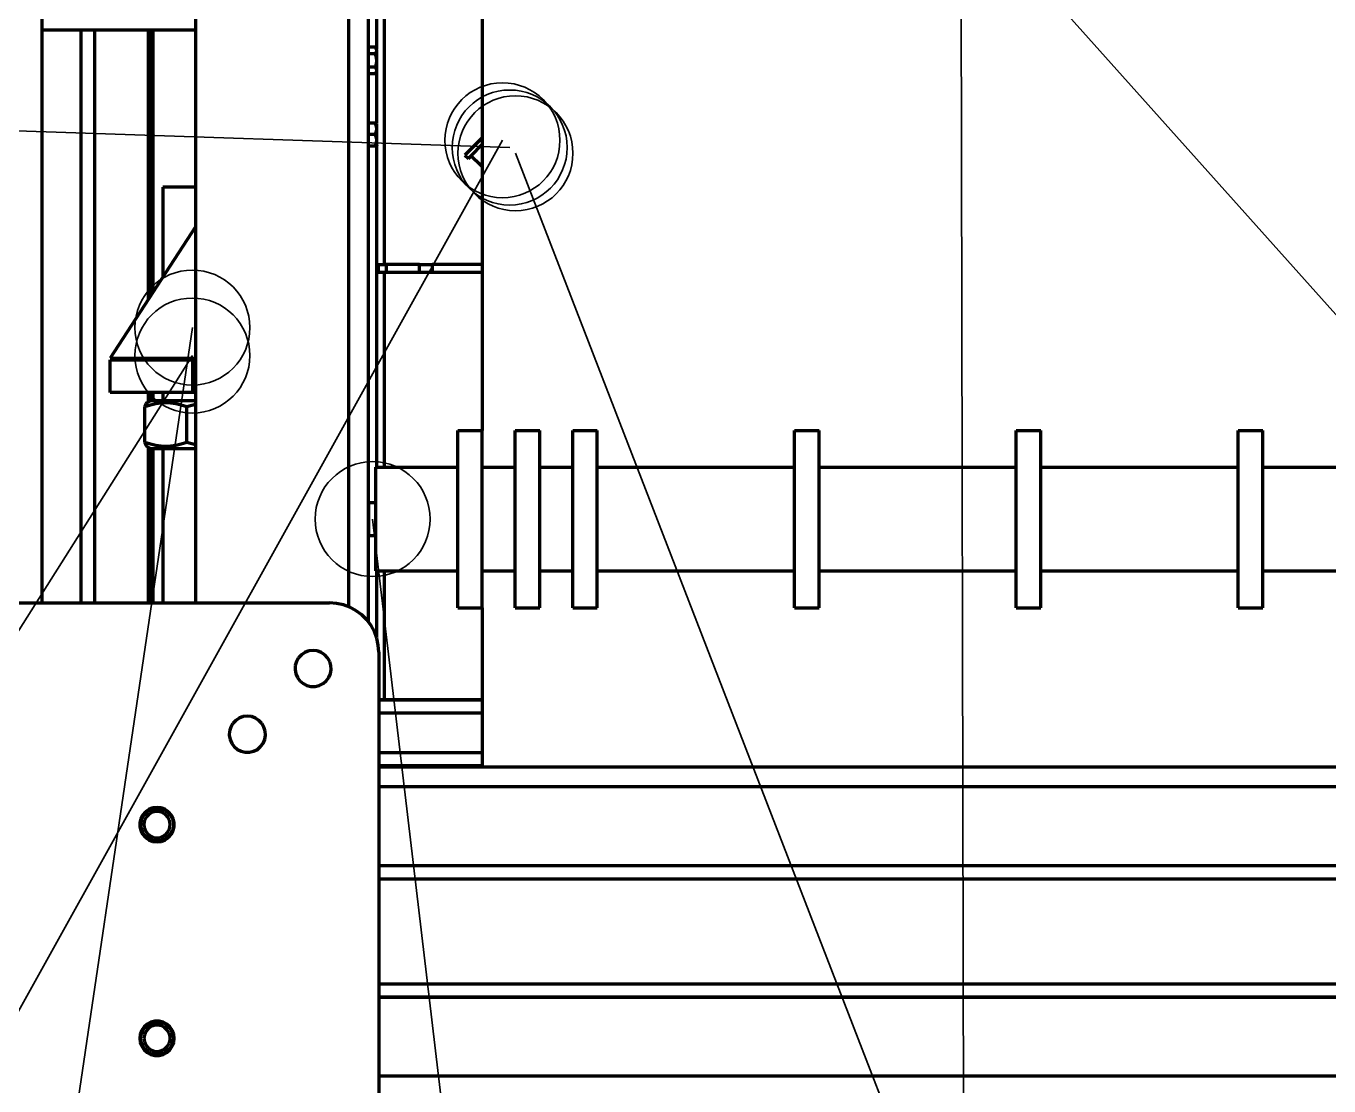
# Model space of a CAD drawing. Header units: millimetres. Extents: x 0 to 594, y 0 to 420.
# Drawn here: x 44.49 to 60.35, y 279.5 to 292.4 of the extents above; entities that cross this region are included whole.
import ezdxf

# ---------------------------------------------------------------- set-up
doc = ezdxf.new("R2010")
doc.units = ezdxf.units.MM

msp = doc.modelspace()

# ---------------------------------------------------------------- linework, layer by layer
at = {"color": 1, "lineweight": 70}
for p, q in [((44.68, 285.38), (44.68, 322.38)), ((46.55, 304.38), (46.55, 285.38)), ((48.41, 304.38), (48.41, 285.335)), ((48.65, 304.38), (48.65, 285.153)), ((50.04, 304.38), (50.04, 287.48)), ((48.85, 289.5), (48.85, 301.4)), ((48.75, 296.141), (48.75, 292.12)), ((46.55, 292.35), (44.68, 292.35)), ((45.158, 285.38), (45.158, 292.35)), ((45.323, 285.38), (45.323, 292.35)), ((45.975, 289.074), (45.975, 292.35)), ((46.016, 289.137), (46.016, 292.35)), ((46.033, 289.163), (46.033, 292.35)), ((48.737, 292.142), (48.65, 292.142)), ((48.737, 292.061), (48.65, 292.061)), ((48.737, 292.142), (48.747, 292.121)), ((48.757, 292.107), (48.737, 292.142)), ((48.747, 292.083), (48.737, 292.061)), ((48.737, 292.061), (48.747, 292.019)), ((48.747, 292.121), (48.75, 292.102)), ((48.75, 292.102), (48.747, 292.083)), ((48.747, 292.019), (48.75, 291.98)), ((48.757, 292.106), (48.757, 292.107)), ((48.757, 292.102), (48.757, 292.106)), ((48.757, 292.095), (48.757, 292.102)), ((48.757, 292.085), (48.757, 292.095)), ((48.757, 292.074), (48.757, 292.085)), ((48.757, 292.06), (48.757, 292.074)), ((48.757, 292.044), (48.757, 292.06)), ((48.757, 292.027), (48.757, 292.044)), ((48.757, 292.009), (48.757, 292.027)), ((48.757, 291.99), (48.757, 292.009)), ((48.737, 291.9), (48.65, 291.9)), ((48.747, 291.942), (48.737, 291.9)), ((48.737, 291.9), (48.747, 291.878)), ((48.757, 291.853), (48.737, 291.819)), ((48.75, 291.98), (48.747, 291.942)), ((48.747, 291.878), (48.75, 291.859)), ((48.75, 291.859), (48.747, 291.84)), ((48.757, 291.971), (48.757, 291.99)), ((48.757, 291.952), (48.757, 291.971)), ((48.757, 291.934), (48.757, 291.952)), ((48.757, 291.917), (48.757, 291.934)), ((48.757, 291.909), (48.757, 291.917)), ((48.757, 291.901), (48.757, 291.909)), ((48.757, 291.894), (48.757, 291.901)), ((48.757, 291.887), (48.757, 291.894)), ((48.757, 291.881), (48.757, 291.887)), ((48.757, 291.876), (48.757, 291.881)), ((48.757, 291.87), (48.757, 291.876)), ((48.757, 291.866), (48.757, 291.87)), ((48.757, 291.862), (48.757, 291.866)), ((48.757, 291.859), (48.757, 291.862)), ((48.757, 291.857), (48.757, 291.859)), ((48.757, 291.855), (48.757, 291.857)), ((48.757, 291.854), (48.757, 291.855)), ((48.757, 291.853), (48.757, 291.854)), ((48.737, 291.819), (48.65, 291.819)), ((48.747, 291.84), (48.737, 291.819)), ((48.75, 291.841), (48.75, 291.22)), ((48.737, 291.22), (48.65, 291.22)), ((48.737, 291.22), (48.747, 291.22)), ((48.747, 291.22), (48.737, 291.22)), ((48.737, 291.22), (48.747, 291.22)), ((48.747, 291.22), (48.737, 291.22)), ((48.737, 291.22), (48.747, 291.184)), ((48.747, 291.22), (48.75, 291.22)), ((48.75, 291.22), (48.747, 291.22)), ((48.747, 291.22), (48.75, 291.22)), ((48.75, 291.22), (48.747, 291.22)), ((48.757, 291.207), (48.75, 291.22)), ((48.737, 291.08), (48.65, 291.08)), ((48.747, 291.117), (48.737, 291.08)), ((48.737, 291.08), (48.747, 291.044)), ((48.747, 291.184), (48.75, 291.15)), ((48.75, 291.15), (48.747, 291.117)), ((48.757, 291.205), (48.757, 291.207)), ((48.757, 291.199), (48.757, 291.205)), ((48.757, 291.188), (48.757, 291.199)), ((48.757, 291.174), (48.757, 291.188)), ((48.757, 291.156), (48.757, 291.174)), ((48.757, 291.136), (48.757, 291.156)), ((48.757, 291.113), (48.757, 291.136)), ((48.757, 291.09), (48.757, 291.113)), ((48.757, 291.066), (48.757, 291.09)), ((48.757, 291.043), (48.757, 291.066)), ((48.737, 290.94), (48.65, 290.94)), ((48.747, 290.977), (48.737, 290.94)), ((48.737, 290.94), (48.747, 290.94)), ((48.747, 290.94), (48.737, 290.94)), ((48.737, 290.94), (48.747, 290.94)), ((48.747, 290.94), (48.737, 290.94)), ((48.747, 291.044), (48.75, 291.01)), ((48.75, 291.01), (48.747, 290.977)), ((48.747, 290.94), (48.75, 290.94)), ((48.75, 290.94), (48.747, 290.94)), ((48.747, 290.94), (48.75, 290.94)), ((48.75, 290.94), (48.747, 290.94)), ((48.757, 290.953), (48.75, 290.94)), ((48.75, 290.941), (48.75, 287.03)), ((48.757, 291.021), (48.757, 291.043)), ((48.757, 291.001), (48.757, 291.021)), ((48.757, 290.984), (48.757, 291.001)), ((48.757, 290.97), (48.757, 290.984)), ((48.757, 290.968), (48.757, 290.97)), ((48.757, 290.966), (48.757, 290.968)), ((48.757, 290.964), (48.757, 290.966)), ((48.757, 290.962), (48.757, 290.964)), ((48.757, 290.961), (48.757, 290.962)), ((48.757, 290.959), (48.757, 290.961)), ((48.757, 290.958), (48.757, 290.959)), ((48.757, 290.957), (48.757, 290.958)), ((48.757, 290.956), (48.757, 290.957)), ((48.757, 290.955), (48.757, 290.956)), ((48.757, 290.954), (48.757, 290.955)), ((48.757, 290.953), (48.757, 290.954)), ((48.757, 290.954), (48.757, 290.954)), ((48.757, 290.954), (48.757, 290.954)), ((50.04, 291.042), (49.828, 290.83)), ((49.906, 290.823), (50.04, 290.957)), ((49.828, 290.83), (49.871, 290.788)), ((49.871, 290.788), (49.906, 290.823)), ((49.906, 290.823), (50.019, 290.71)), ((50.019, 290.71), (50.04, 290.731)), ((50.019, 290.71), (50.04, 290.731)), ((50.019, 290.71), (50.04, 290.689)), ((50.019, 290.71), (50.021, 290.709)), ((50.019, 290.71), (50.04, 290.689)), ((50.021, 290.709), (50.025, 290.705)), ((50.025, 290.705), (50.04, 290.689)), ((46.153, 290.44), (46.15, 290.44)), ((46.15, 290.44), (46.15, 289.343)), ((46.16, 290.44), (46.153, 290.44)), ((46.173, 290.44), (46.16, 290.44)), ((46.191, 290.44), (46.173, 290.44)), ((46.213, 290.44), (46.191, 290.44)), ((46.24, 290.44), (46.213, 290.44)), ((46.27, 290.44), (46.24, 290.44)), ((46.304, 290.44), (46.27, 290.44)), ((46.341, 290.44), (46.304, 290.44)), ((46.38, 290.44), (46.341, 290.44)), ((46.421, 290.44), (46.38, 290.44)), ((46.464, 290.44), (46.421, 290.44)), ((46.507, 290.44), (46.464, 290.44)), ((46.55, 290.44), (46.507, 290.44)), ((46.55, 289.957), (45.51, 288.36)), ((48.77, 289.4), (48.77, 289.5)), ((48.77, 289.5), (48.771, 289.5)), ((48.77, 289.5), (48.77, 289.4)), ((48.771, 289.5), (48.773, 289.5)), ((48.773, 289.5), (48.776, 289.5)), ((48.776, 289.5), (48.78, 289.5)), ((48.78, 289.5), (48.785, 289.5)), ((48.785, 289.5), (48.792, 289.5)), ((48.792, 289.5), (48.799, 289.5)), ((48.799, 289.5), (48.808, 289.5)), ((48.808, 289.5), (48.817, 289.5)), ((48.817, 289.5), (48.827, 289.5)), ((48.827, 289.5), (48.837, 289.5)), ((48.837, 289.5), (48.848, 289.5)), ((48.848, 289.5), (48.859, 289.5)), ((48.859, 289.5), (48.87, 289.5)), ((49.275, 289.5), (48.87, 289.5)), ((48.87, 289.5), (48.87, 289.4)), ((49.275, 289.5), (49.287, 289.5)), ((49.275, 289.4), (49.275, 289.5)), ((49.287, 289.5), (49.3, 289.5)), ((49.3, 289.5), (49.312, 289.5)), ((49.312, 289.5), (49.324, 289.5)), ((49.324, 289.5), (49.336, 289.5)), ((49.336, 289.5), (49.348, 289.5)), ((49.348, 289.5), (49.359, 289.5)), ((49.359, 289.5), (49.37, 289.5)), ((49.37, 289.5), (49.381, 289.5)), ((49.381, 289.5), (49.391, 289.5)), ((49.391, 289.5), (49.401, 289.5)), ((49.401, 289.5), (49.411, 289.5)), ((49.411, 289.5), (49.42, 289.5)), ((49.42, 289.5), (49.428, 289.5)), ((49.466, 289.5), (49.428, 289.5)), ((49.428, 289.5), (49.428, 289.4)), ((49.505, 289.5), (49.466, 289.5)), ((49.545, 289.5), (49.505, 289.5)), ((49.585, 289.5), (49.545, 289.5)), ((49.627, 289.5), (49.585, 289.5)), ((49.67, 289.5), (49.627, 289.5)), ((49.713, 289.5), (49.67, 289.5)), ((49.757, 289.5), (49.713, 289.5)), ((49.803, 289.5), (49.757, 289.5)), ((49.849, 289.5), (49.803, 289.5)), ((49.895, 289.5), (49.849, 289.5)), ((49.943, 289.5), (49.895, 289.5)), ((49.991, 289.5), (49.943, 289.5)), ((50.04, 289.5), (49.991, 289.5)), ((48.771, 289.4), (48.77, 289.4)), ((48.773, 289.4), (48.771, 289.4)), ((48.776, 289.4), (48.773, 289.4)), ((48.78, 289.4), (48.776, 289.4)), ((48.785, 289.4), (48.78, 289.4)), ((48.792, 289.4), (48.785, 289.4)), ((48.799, 289.4), (48.792, 289.4)), ((48.808, 289.4), (48.799, 289.4)), ((48.817, 289.4), (48.808, 289.4)), ((48.827, 289.4), (48.817, 289.4)), ((48.837, 289.4), (48.827, 289.4)), ((48.848, 289.4), (48.837, 289.4)), ((48.859, 289.4), (48.848, 289.4)), ((48.85, 287.03), (48.85, 289.4)), ((48.87, 289.4), (48.859, 289.4)), ((49.275, 289.4), (48.87, 289.4)), ((49.287, 289.4), (49.275, 289.4)), ((49.3, 289.4), (49.287, 289.4)), ((49.312, 289.4), (49.3, 289.4)), ((49.324, 289.4), (49.312, 289.4)), ((49.336, 289.4), (49.324, 289.4)), ((49.348, 289.4), (49.336, 289.4)), ((49.359, 289.4), (49.348, 289.4)), ((49.37, 289.4), (49.359, 289.4)), ((49.381, 289.4), (49.37, 289.4)), ((49.391, 289.4), (49.381, 289.4)), ((49.401, 289.4), (49.391, 289.4)), ((49.411, 289.4), (49.401, 289.4)), ((49.42, 289.4), (49.411, 289.4)), ((49.428, 289.4), (49.42, 289.4)), ((49.466, 289.4), (49.428, 289.4)), ((49.505, 289.4), (49.466, 289.4)), ((49.545, 289.4), (49.505, 289.4)), ((49.585, 289.4), (49.545, 289.4)), ((49.627, 289.4), (49.585, 289.4)), ((49.67, 289.4), (49.627, 289.4)), ((49.713, 289.4), (49.67, 289.4)), ((49.757, 289.4), (49.713, 289.4)), ((49.803, 289.4), (49.757, 289.4)), ((49.849, 289.4), (49.803, 289.4)), ((49.895, 289.4), (49.849, 289.4)), ((49.943, 289.4), (49.895, 289.4)), ((49.991, 289.4), (49.943, 289.4)), ((50.04, 289.4), (49.991, 289.4)), ((45.51, 288.36), (46.55, 288.36)), ((45.975, 288.34), (45.975, 288.36)), ((46.016, 288.34), (46.016, 288.36)), ((46.033, 288.34), (46.033, 288.36)), ((46.15, 288.36), (46.15, 288.34)), ((45.51, 288.34), (45.516, 288.34)), ((45.51, 287.94), (45.51, 288.34)), ((45.516, 288.34), (45.535, 288.34)), ((45.535, 288.34), (45.566, 288.34)), ((45.566, 288.34), (45.609, 288.34)), ((45.609, 288.34), (45.663, 288.34)), ((45.663, 288.34), (45.728, 288.34)), ((45.728, 288.34), (45.803, 288.34)), ((45.803, 288.34), (45.887, 288.34)), ((45.887, 288.34), (45.978, 288.34)), ((45.978, 288.34), (46.076, 288.34)), ((46.076, 288.34), (46.18, 288.34)), ((46.18, 288.34), (46.287, 288.34)), ((46.287, 288.34), (46.398, 288.34)), ((46.398, 288.34), (46.51, 288.34)), ((46.51, 288.34), (46.55, 288.34)), ((46.51, 288.34), (46.51, 287.94)), ((45.516, 287.94), (45.51, 287.94)), ((45.535, 287.94), (45.516, 287.94)), ((45.566, 287.94), (45.535, 287.94)), ((45.609, 287.94), (45.566, 287.94)), ((45.663, 287.94), (45.609, 287.94)), ((45.728, 287.94), (45.663, 287.94)), ((45.803, 287.94), (45.728, 287.94)), ((45.887, 287.94), (45.803, 287.94)), ((45.978, 287.94), (45.887, 287.94)), ((45.975, 287.826), (45.975, 287.94)), ((46.076, 287.94), (45.978, 287.94)), ((46.016, 287.84), (46.016, 287.94)), ((46.033, 287.84), (46.033, 287.94)), ((46.18, 287.94), (46.076, 287.94)), ((46.15, 287.94), (46.15, 287.84)), ((46.287, 287.94), (46.18, 287.94)), ((46.398, 287.94), (46.287, 287.94)), ((46.51, 287.94), (46.398, 287.94)), ((46.55, 287.94), (46.51, 287.94)), ((45.944, 287.801), (45.93, 287.769)), ((45.93, 287.769), (46, 287.791)), ((45.93, 287.332), (45.93, 287.769)), ((45.957, 287.816), (45.944, 287.801)), ((45.999, 287.84), (45.957, 287.816)), ((46.002, 287.84), (45.999, 287.84)), ((46, 287.791), (46.065, 287.806)), ((46.01, 287.84), (46.002, 287.84)), ((46.024, 287.84), (46.01, 287.84)), ((46.043, 287.84), (46.024, 287.84)), ((46.067, 287.84), (46.043, 287.84)), ((46.065, 287.806), (46.126, 287.815)), ((46.096, 287.84), (46.067, 287.84)), ((46.13, 287.84), (46.096, 287.84)), ((46.126, 287.815), (46.186, 287.818)), ((46.168, 287.84), (46.13, 287.84)), ((46.209, 287.84), (46.168, 287.84)), ((46.186, 287.818), (46.246, 287.815)), ((46.254, 287.84), (46.209, 287.84)), ((46.246, 287.815), (46.307, 287.806)), ((46.302, 287.84), (46.254, 287.84)), ((46.352, 287.84), (46.302, 287.84)), ((46.307, 287.806), (46.372, 287.791)), ((46.403, 287.84), (46.352, 287.84)), ((46.372, 287.791), (46.443, 287.769)), ((46.456, 287.84), (46.403, 287.84)), ((46.443, 287.769), (46.55, 287.798)), ((46.443, 287.332), (46.443, 287.769)), ((46.463, 287.84), (46.456, 287.84)), ((46.469, 287.84), (46.463, 287.84)), ((46.476, 287.84), (46.469, 287.84)), ((46.483, 287.84), (46.476, 287.84)), ((46.49, 287.84), (46.483, 287.84)), ((46.496, 287.84), (46.49, 287.84)), ((46.503, 287.84), (46.496, 287.84)), ((46.51, 287.84), (46.503, 287.84)), ((46.516, 287.84), (46.51, 287.84)), ((46.523, 287.84), (46.516, 287.84)), ((46.53, 287.84), (46.523, 287.84)), ((46.537, 287.84), (46.53, 287.84)), ((46.543, 287.84), (46.537, 287.84)), ((46.55, 287.84), (46.543, 287.84)), ((49.74, 287.453), (49.74, 287.48)), ((49.74, 287.48), (50.04, 287.48)), ((49.74, 287.374), (49.74, 287.453)), ((50.04, 287.453), (50.04, 287.48)), ((50.04, 287.374), (50.04, 287.453)), ((50.44, 287.453), (50.44, 287.48)), ((50.44, 287.48), (50.74, 287.48)), ((50.44, 287.374), (50.44, 287.453)), ((50.74, 287.453), (50.74, 287.48)), ((50.74, 287.374), (50.74, 287.453)), ((51.14, 287.453), (51.14, 287.48)), ((51.14, 287.48), (51.44, 287.48)), ((51.14, 287.374), (51.14, 287.453)), ((51.44, 287.453), (51.44, 287.48)), ((51.44, 287.374), (51.44, 287.453)), ((53.84, 287.453), (53.84, 287.48)), ((53.84, 287.48), (54.14, 287.48)), ((53.84, 287.374), (53.84, 287.453)), ((54.14, 287.453), (54.14, 287.48)), ((54.14, 287.374), (54.14, 287.453)), ((56.54, 287.453), (56.54, 287.48)), ((56.54, 287.48), (56.84, 287.48)), ((56.54, 287.374), (56.54, 287.453)), ((56.84, 287.453), (56.84, 287.48)), ((56.84, 287.374), (56.84, 287.453)), ((59.24, 287.453), (59.24, 287.48)), ((59.24, 287.48), (59.54, 287.48)), ((59.24, 287.374), (59.24, 287.453)), ((59.54, 287.453), (59.54, 287.48)), ((59.54, 287.374), (59.54, 287.453)), ((45.93, 287.332), (45.944, 287.3)), ((46, 287.31), (45.93, 287.332)), ((45.944, 287.3), (45.957, 287.285)), ((45.999, 287.26), (45.957, 287.285)), ((45.975, 285.38), (45.975, 287.275)), ((45.999, 287.26), (46.002, 287.26)), ((46.065, 287.295), (46, 287.31)), ((46.002, 287.26), (46.01, 287.26)), ((46.01, 287.26), (46.024, 287.26)), ((46.016, 285.38), (46.016, 287.26)), ((46.024, 287.26), (46.043, 287.26)), ((46.033, 285.38), (46.033, 287.26)), ((46.043, 287.26), (46.067, 287.26)), ((46.126, 287.286), (46.065, 287.295)), ((46.067, 287.26), (46.096, 287.26)), ((46.096, 287.26), (46.13, 287.26)), ((46.186, 287.283), (46.126, 287.286)), ((46.13, 287.26), (46.168, 287.26)), ((46.15, 287.26), (46.15, 285.38)), ((46.168, 287.26), (46.209, 287.26)), ((46.246, 287.286), (46.186, 287.283)), ((46.209, 287.26), (46.254, 287.26)), ((46.307, 287.295), (46.246, 287.286)), ((46.254, 287.26), (46.302, 287.26)), ((46.302, 287.26), (46.352, 287.26)), ((46.372, 287.31), (46.307, 287.295)), ((46.352, 287.26), (46.403, 287.26)), ((46.443, 287.332), (46.372, 287.31)), ((46.403, 287.26), (46.456, 287.26)), ((46.55, 287.303), (46.443, 287.332)), ((46.456, 287.26), (46.463, 287.26)), ((46.463, 287.26), (46.469, 287.26)), ((46.469, 287.26), (46.476, 287.26)), ((46.476, 287.26), (46.483, 287.26)), ((46.483, 287.26), (46.49, 287.26)), ((46.49, 287.26), (46.496, 287.26)), ((46.496, 287.26), (46.503, 287.26)), ((46.503, 287.26), (46.51, 287.26)), ((46.51, 287.26), (46.516, 287.26)), ((46.516, 287.26), (46.523, 287.26)), ((46.523, 287.26), (46.53, 287.26)), ((46.53, 287.26), (46.537, 287.26)), ((46.537, 287.26), (46.543, 287.26)), ((46.543, 287.26), (46.55, 287.26)), ((49.74, 287.245), (49.74, 287.374)), ((50.04, 287.245), (50.04, 287.374)), ((50.44, 287.245), (50.44, 287.374)), ((50.74, 287.245), (50.74, 287.374)), ((51.14, 287.245), (51.14, 287.374)), ((51.44, 287.245), (51.44, 287.374)), ((53.84, 287.245), (53.84, 287.374)), ((54.14, 287.245), (54.14, 287.374)), ((56.54, 287.245), (56.54, 287.374)), ((56.84, 287.245), (56.84, 287.374)), ((59.24, 287.245), (59.24, 287.374)), ((59.54, 287.245), (59.54, 287.374)), ((49.74, 287.074), (49.74, 287.245)), ((50.04, 287.074), (50.04, 287.245)), ((50.44, 287.074), (50.44, 287.245)), ((50.74, 287.074), (50.74, 287.245)), ((51.14, 287.074), (51.14, 287.245)), ((51.44, 287.074), (51.44, 287.245)), ((53.84, 287.074), (53.84, 287.245)), ((54.14, 287.074), (54.14, 287.245)), ((56.54, 287.074), (56.54, 287.245)), ((56.84, 287.074), (56.84, 287.245)), ((59.24, 287.074), (59.24, 287.245)), ((59.54, 287.074), (59.54, 287.245)), ((48.74, 287.03), (48.74, 287.027)), ((48.74, 287.03), (49.74, 287.03)), ((48.74, 287.027), (48.74, 287.015)), ((48.74, 287.015), (48.74, 286.995)), ((48.74, 286.995), (48.74, 286.968)), ((48.74, 286.968), (48.74, 286.934)), ((48.74, 286.934), (48.74, 286.893)), ((49.74, 286.869), (49.74, 287.074)), ((50.04, 286.869), (50.04, 287.074)), ((50.04, 287.03), (50.44, 287.03)), ((50.44, 286.869), (50.44, 287.074)), ((50.74, 286.869), (50.74, 287.074)), ((50.74, 287.03), (51.14, 287.03)), ((51.14, 286.869), (51.14, 287.074)), ((51.44, 286.869), (51.44, 287.074)), ((51.44, 287.03), (53.84, 287.03)), ((53.84, 286.869), (53.84, 287.074)), ((54.14, 286.869), (54.14, 287.074)), ((54.14, 287.03), (56.54, 287.03)), ((56.54, 286.869), (56.54, 287.074)), ((56.84, 286.869), (56.84, 287.074)), ((56.84, 287.03), (59.24, 287.03)), ((59.24, 286.869), (59.24, 287.074)), ((59.54, 286.869), (59.54, 287.074)), ((59.54, 287.03), (64.54, 287.03)), ((48.74, 286.893), (48.74, 286.846)), ((48.74, 286.846), (48.74, 286.793)), ((48.74, 286.793), (48.74, 286.736)), ((49.74, 286.641), (49.74, 286.869)), ((50.04, 286.641), (50.04, 286.869)), ((50.44, 286.641), (50.44, 286.869)), ((50.74, 286.641), (50.74, 286.869)), ((51.14, 286.641), (51.14, 286.869)), ((51.44, 286.641), (51.44, 286.869)), ((53.84, 286.641), (53.84, 286.869)), ((54.14, 286.641), (54.14, 286.869)), ((56.54, 286.641), (56.54, 286.869)), ((56.84, 286.641), (56.84, 286.869)), ((59.24, 286.641), (59.24, 286.869)), ((59.54, 286.641), (59.54, 286.869)), ((48.74, 286.736), (48.74, 286.674)), ((48.74, 286.674), (48.74, 286.609)), ((49.74, 286.4), (49.74, 286.641)), ((50.04, 286.4), (50.04, 286.641)), ((50.44, 286.4), (50.44, 286.641)), ((50.74, 286.4), (50.74, 286.641)), ((51.14, 286.4), (51.14, 286.641)), ((51.44, 286.4), (51.44, 286.641)), ((53.84, 286.4), (53.84, 286.641)), ((54.14, 286.4), (54.14, 286.641)), ((56.54, 286.4), (56.54, 286.641)), ((56.84, 286.4), (56.84, 286.641)), ((59.24, 286.4), (59.24, 286.641)), ((59.54, 286.4), (59.54, 286.641)), ((48.66, 286.595), (48.66, 286.6)), ((48.66, 286.6), (48.74, 286.6)), ((48.66, 286.581), (48.66, 286.595)), ((48.66, 286.557), (48.66, 286.581)), ((48.66, 286.525), (48.66, 286.557)), ((48.66, 286.487), (48.66, 286.525)), ((48.66, 286.445), (48.66, 286.487)), ((48.74, 286.609), (48.74, 286.541)), ((48.74, 286.541), (48.74, 286.471)), ((48.74, 286.471), (48.74, 286.4)), ((48.66, 286.4), (48.66, 286.445)), ((48.66, 286.356), (48.66, 286.4)), ((48.66, 286.314), (48.66, 286.356)), ((48.66, 286.276), (48.66, 286.314)), ((48.74, 286.4), (48.74, 286.33)), ((48.74, 286.33), (48.74, 286.26)), ((49.74, 286.16), (49.74, 286.4)), ((50.04, 286.16), (50.04, 286.4)), ((50.44, 286.16), (50.44, 286.4)), ((50.74, 286.16), (50.74, 286.4)), ((51.14, 286.16), (51.14, 286.4)), ((51.44, 286.16), (51.44, 286.4)), ((53.84, 286.16), (53.84, 286.4)), ((54.14, 286.16), (54.14, 286.4)), ((56.54, 286.16), (56.54, 286.4)), ((56.84, 286.16), (56.84, 286.4)), ((59.24, 286.16), (59.24, 286.4)), ((59.54, 286.16), (59.54, 286.4)), ((48.66, 286.244), (48.66, 286.276)), ((48.66, 286.22), (48.66, 286.244)), ((48.66, 286.205), (48.66, 286.22)), ((48.66, 286.2), (48.66, 286.205)), ((48.66, 286.2), (48.74, 286.2)), ((48.74, 286.26), (48.74, 286.192)), ((48.74, 286.192), (48.74, 286.127)), ((49.74, 285.932), (49.74, 286.16)), ((50.04, 285.932), (50.04, 286.16)), ((50.44, 285.932), (50.44, 286.16)), ((50.74, 285.932), (50.74, 286.16)), ((51.14, 285.932), (51.14, 286.16)), ((51.44, 285.932), (51.44, 286.16)), ((53.84, 285.932), (53.84, 286.16)), ((54.14, 285.932), (54.14, 286.16)), ((56.54, 285.932), (56.54, 286.16)), ((56.84, 285.932), (56.84, 286.16)), ((59.24, 285.932), (59.24, 286.16)), ((59.54, 285.932), (59.54, 286.16)), ((48.74, 286.127), (48.74, 286.065)), ((48.74, 286.065), (48.74, 286.008)), ((48.74, 286.008), (48.74, 285.955)), ((48.74, 285.955), (48.74, 285.908)), ((48.74, 285.908), (48.74, 285.867)), ((48.74, 285.867), (48.74, 285.833)), ((48.74, 285.833), (48.74, 285.806)), ((49.74, 285.727), (49.74, 285.932)), ((50.04, 285.727), (50.04, 285.932)), ((50.44, 285.727), (50.44, 285.932)), ((50.74, 285.727), (50.74, 285.932)), ((51.14, 285.727), (51.14, 285.932)), ((51.44, 285.727), (51.44, 285.932)), ((53.84, 285.727), (53.84, 285.932)), ((54.14, 285.727), (54.14, 285.932)), ((56.54, 285.727), (56.54, 285.932)), ((56.84, 285.727), (56.84, 285.932)), ((59.24, 285.727), (59.24, 285.932)), ((59.54, 285.727), (59.54, 285.932)), ((48.74, 285.806), (48.74, 285.786)), ((48.74, 285.786), (48.74, 285.774)), ((48.74, 285.774), (48.74, 285.77)), ((48.74, 285.77), (49.74, 285.77)), ((48.75, 285.77), (48.75, 284.968)), ((48.85, 284.2), (48.85, 285.77)), ((49.74, 285.556), (49.74, 285.727)), ((50.04, 285.77), (50.44, 285.77)), ((50.04, 285.556), (50.04, 285.727)), ((50.44, 285.556), (50.44, 285.727)), ((50.74, 285.77), (51.14, 285.77)), ((50.74, 285.556), (50.74, 285.727)), ((51.14, 285.556), (51.14, 285.727)), ((51.44, 285.77), (53.84, 285.77)), ((51.44, 285.556), (51.44, 285.727)), ((53.84, 285.556), (53.84, 285.727)), ((54.14, 285.77), (56.54, 285.77)), ((54.14, 285.556), (54.14, 285.727)), ((56.54, 285.556), (56.54, 285.727)), ((56.84, 285.77), (59.24, 285.77)), ((56.84, 285.556), (56.84, 285.727)), ((59.24, 285.556), (59.24, 285.727)), ((59.54, 285.77), (64.54, 285.77)), ((59.54, 285.556), (59.54, 285.727)), ((49.74, 285.427), (49.74, 285.556)), ((50.04, 285.427), (50.04, 285.556)), ((50.44, 285.427), (50.44, 285.556)), ((50.74, 285.427), (50.74, 285.556)), ((51.14, 285.427), (51.14, 285.556)), ((51.44, 285.427), (51.44, 285.556)), ((53.84, 285.427), (53.84, 285.556)), ((54.14, 285.427), (54.14, 285.556)), ((56.54, 285.427), (56.54, 285.556)), ((56.84, 285.427), (56.84, 285.556)), ((59.24, 285.427), (59.24, 285.556)), ((59.54, 285.427), (59.54, 285.556)), ((41.38, 285.38), (48.18, 285.38)), ((48.265, 285.374), (48.18, 285.38)), ((48.349, 285.356), (48.265, 285.374)), ((48.429, 285.326), (48.349, 285.356)), ((49.74, 285.348), (49.74, 285.427)), ((49.74, 285.32), (49.74, 285.348)), ((50.04, 285.348), (50.04, 285.427)), ((50.04, 285.32), (50.04, 285.348)), ((50.44, 285.348), (50.44, 285.427)), ((50.44, 285.32), (50.44, 285.348)), ((50.74, 285.348), (50.74, 285.427)), ((50.74, 285.32), (50.74, 285.348)), ((51.14, 285.348), (51.14, 285.427)), ((51.14, 285.32), (51.14, 285.348)), ((51.44, 285.348), (51.44, 285.427)), ((51.44, 285.32), (51.44, 285.348)), ((53.84, 285.348), (53.84, 285.427)), ((53.84, 285.32), (53.84, 285.348)), ((54.14, 285.348), (54.14, 285.427)), ((54.14, 285.32), (54.14, 285.348)), ((56.54, 285.348), (56.54, 285.427)), ((56.54, 285.32), (56.54, 285.348)), ((56.84, 285.348), (56.84, 285.427)), ((56.84, 285.32), (56.84, 285.348)), ((59.24, 285.348), (59.24, 285.427)), ((59.24, 285.32), (59.24, 285.348)), ((59.54, 285.348), (59.54, 285.427)), ((59.54, 285.32), (59.54, 285.348)), ((48.504, 285.285), (48.429, 285.326)), ((48.573, 285.234), (48.504, 285.285)), ((48.633, 285.173), (48.573, 285.234)), ((49.74, 285.32), (50.04, 285.32)), ((50.04, 285.32), (50.04, 283.38)), ((50.44, 285.32), (50.74, 285.32)), ((51.14, 285.32), (51.44, 285.32)), ((53.84, 285.32), (54.14, 285.32)), ((56.54, 285.32), (56.84, 285.32)), ((59.24, 285.32), (59.54, 285.32)), ((48.685, 285.105), (48.633, 285.173)), ((48.726, 285.03), (48.685, 285.105)), ((48.756, 284.95), (48.726, 285.03)), ((48.774, 284.866), (48.756, 284.95)), ((47.804, 284.712), (47.778, 284.668)), ((47.839, 284.749), (47.804, 284.712)), ((47.881, 284.777), (47.839, 284.749)), ((47.929, 284.795), (47.881, 284.777)), ((47.98, 284.8), (47.929, 284.795)), ((48.031, 284.795), (47.98, 284.8)), ((48.079, 284.777), (48.031, 284.795)), ((48.121, 284.749), (48.079, 284.777)), ((48.156, 284.712), (48.121, 284.749)), ((48.182, 284.668), (48.156, 284.712)), ((48.78, 284.78), (48.774, 284.866)), ((48.78, 284.78), (48.78, 277.98)), ((47.763, 284.619), (47.76, 284.568)), ((47.76, 284.568), (47.769, 284.517)), ((47.778, 284.668), (47.763, 284.619)), ((48.197, 284.619), (48.182, 284.668)), ((48.191, 284.517), (48.2, 284.568)), ((48.2, 284.568), (48.197, 284.619)), ((47.769, 284.517), (47.789, 284.47)), ((47.789, 284.47), (47.82, 284.43)), ((47.82, 284.43), (47.859, 284.397)), ((47.859, 284.397), (47.905, 284.374)), ((48.055, 284.374), (48.101, 284.397)), ((48.101, 284.397), (48.14, 284.43)), ((48.14, 284.43), (48.171, 284.47)), ((48.171, 284.47), (48.191, 284.517)), ((47.905, 284.374), (47.954, 284.362)), ((47.954, 284.362), (48.006, 284.362)), ((48.006, 284.362), (48.055, 284.374)), ((50.04, 284.2), (48.78, 284.2)), ((48.78, 284.2), (50.04, 284.2)), ((47.039, 283.949), (47.004, 283.912)), ((47.081, 283.977), (47.039, 283.949)), ((47.129, 283.995), (47.081, 283.977)), ((47.18, 284), (47.129, 283.995)), ((47.231, 283.995), (47.18, 284)), ((47.279, 283.977), (47.231, 283.995)), ((47.321, 283.949), (47.279, 283.977)), ((47.356, 283.912), (47.321, 283.949)), ((48.78, 284.04), (50.04, 284.04)), ((46.963, 283.819), (46.96, 283.768)), ((46.96, 283.768), (46.969, 283.717)), ((46.978, 283.868), (46.963, 283.819)), ((47.004, 283.912), (46.978, 283.868)), ((47.382, 283.868), (47.356, 283.912)), ((47.397, 283.819), (47.382, 283.868)), ((47.391, 283.717), (47.4, 283.768)), ((47.4, 283.768), (47.397, 283.819)), ((46.969, 283.717), (46.989, 283.67)), ((46.989, 283.67), (47.02, 283.63)), ((47.02, 283.63), (47.059, 283.597)), ((47.301, 283.597), (47.34, 283.63)), ((47.34, 283.63), (47.371, 283.67)), ((47.371, 283.67), (47.391, 283.717)), ((47.059, 283.597), (47.105, 283.574)), ((47.105, 283.574), (47.154, 283.562)), ((47.154, 283.562), (47.206, 283.562)), ((47.206, 283.562), (47.255, 283.574)), ((47.255, 283.574), (47.301, 283.597)), ((48.78, 283.56), (50.04, 283.56)), ((48.78, 283.4), (50.04, 283.4)), ((75.3, 283.38), (48.78, 283.38)), ((75.3, 283.38), (48.78, 283.38)), ((48.85, 283.38), (48.85, 283.4)), ((75.3, 283.14), (48.78, 283.14)), ((45.941, 282.838), (45.907, 282.8)), ((45.915, 282.794), (45.947, 282.83)), ((45.982, 282.866), (45.941, 282.838)), ((45.947, 282.83), (45.987, 282.858)), ((46.016, 282.827), (45.979, 282.805)), ((46.03, 282.884), (45.982, 282.866)), ((45.987, 282.858), (46.032, 282.875)), ((46.058, 282.839), (46.016, 282.827)), ((46.08, 282.89), (46.03, 282.884)), ((46.032, 282.875), (46.08, 282.88)), ((46.102, 282.839), (46.058, 282.839)), ((46.13, 282.884), (46.08, 282.89)), ((46.08, 282.88), (46.128, 282.875)), ((46.144, 282.827), (46.102, 282.839)), ((46.128, 282.875), (46.173, 282.858)), ((46.178, 282.866), (46.13, 282.884)), ((46.181, 282.805), (46.144, 282.827)), ((46.173, 282.858), (46.213, 282.83)), ((46.219, 282.838), (46.178, 282.866)), ((46.213, 282.83), (46.245, 282.794)), ((46.253, 282.8), (46.219, 282.838)), ((45.884, 282.755), (45.872, 282.706)), ((45.872, 282.706), (45.872, 282.655)), ((45.872, 282.655), (45.884, 282.606)), ((45.881, 282.705), (45.893, 282.751)), ((45.881, 282.656), (45.881, 282.705)), ((45.893, 282.61), (45.881, 282.656)), ((45.907, 282.8), (45.884, 282.755)), ((45.893, 282.751), (45.915, 282.794)), ((45.929, 282.734), (45.92, 282.691)), ((45.92, 282.691), (45.923, 282.648)), ((45.923, 282.648), (45.938, 282.607)), ((45.949, 282.773), (45.929, 282.734)), ((45.979, 282.805), (45.949, 282.773)), ((46.211, 282.773), (46.181, 282.805)), ((46.231, 282.734), (46.211, 282.773)), ((46.222, 282.607), (46.237, 282.648)), ((46.24, 282.691), (46.231, 282.734)), ((46.237, 282.648), (46.24, 282.691)), ((46.245, 282.794), (46.267, 282.751)), ((46.276, 282.755), (46.253, 282.8)), ((46.267, 282.751), (46.279, 282.705)), ((46.279, 282.656), (46.267, 282.61)), ((46.288, 282.706), (46.276, 282.755)), ((46.276, 282.606), (46.288, 282.655)), ((46.279, 282.705), (46.279, 282.656)), ((46.288, 282.655), (46.288, 282.706)), ((45.884, 282.606), (45.907, 282.561)), ((45.915, 282.567), (45.893, 282.61)), ((45.907, 282.561), (45.941, 282.523)), ((45.947, 282.531), (45.915, 282.567)), ((45.938, 282.607), (45.963, 282.571)), ((45.941, 282.523), (45.982, 282.495)), ((45.987, 282.503), (45.947, 282.531)), ((45.963, 282.571), (45.997, 282.544)), ((45.982, 282.495), (46.03, 282.477)), ((46.032, 282.486), (45.987, 282.503)), ((45.997, 282.544), (46.037, 282.526)), ((46.037, 282.526), (46.08, 282.52)), ((46.08, 282.52), (46.123, 282.526)), ((46.123, 282.526), (46.163, 282.544)), ((46.173, 282.503), (46.128, 282.486)), ((46.13, 282.477), (46.178, 282.495)), ((46.163, 282.544), (46.197, 282.571)), ((46.213, 282.531), (46.173, 282.503)), ((46.178, 282.495), (46.219, 282.523)), ((46.197, 282.571), (46.222, 282.607)), ((46.245, 282.567), (46.213, 282.531)), ((46.219, 282.523), (46.253, 282.561)), ((46.267, 282.61), (46.245, 282.567)), ((46.253, 282.561), (46.276, 282.606)), ((46.03, 282.477), (46.08, 282.47)), ((46.08, 282.48), (46.032, 282.486)), ((46.128, 282.486), (46.08, 282.48)), ((46.08, 282.47), (46.13, 282.477)), ((75.3, 282.18), (48.78, 282.18)), ((75.3, 282.18), (48.78, 282.18)), ((75.3, 282.18), (48.78, 282.18)), ((75.3, 282.18), (48.78, 282.18)), ((48.78, 282.02), (75.3, 282.02)), ((75.3, 280.74), (48.78, 280.74)), ((48.78, 280.58), (75.3, 280.58)), ((75.3, 280.58), (48.78, 280.58)), ((75.3, 280.58), (48.78, 280.58)), ((46.006, 280.277), (45.961, 280.253)), ((46.055, 280.289), (46.006, 280.277)), ((46.009, 280.267), (46.056, 280.279)), ((46.105, 280.289), (46.055, 280.289)), ((46.056, 280.279), (46.104, 280.279)), ((46.104, 280.279), (46.151, 280.267)), ((46.154, 280.277), (46.105, 280.289)), ((46.199, 280.253), (46.154, 280.277)), ((45.876, 280.131), (45.87, 280.08)), ((45.894, 280.178), (45.876, 280.131)), ((45.88, 280.08), (45.886, 280.128)), ((45.886, 280.128), (45.903, 280.173)), ((45.923, 280.22), (45.894, 280.178)), ((45.903, 280.173), (45.93, 280.213)), ((45.926, 280.124), (45.92, 280.08)), ((45.961, 280.253), (45.923, 280.22)), ((45.943, 280.164), (45.926, 280.124)), ((45.93, 280.213), (45.966, 280.245)), ((45.971, 280.197), (45.943, 280.164)), ((45.966, 280.245), (46.009, 280.267)), ((46.006, 280.223), (45.971, 280.197)), ((46.047, 280.237), (46.006, 280.223)), ((46.091, 280.24), (46.047, 280.237)), ((46.134, 280.231), (46.091, 280.24)), ((46.172, 280.211), (46.134, 280.231)), ((46.151, 280.267), (46.194, 280.245)), ((46.204, 280.181), (46.172, 280.211)), ((46.194, 280.245), (46.23, 280.213)), ((46.237, 280.22), (46.199, 280.253)), ((46.227, 280.144), (46.204, 280.181)), ((46.239, 280.102), (46.227, 280.144)), ((46.23, 280.213), (46.257, 280.173)), ((46.266, 280.178), (46.237, 280.22)), ((46.257, 280.173), (46.274, 280.128)), ((46.284, 280.131), (46.266, 280.178)), ((46.274, 280.128), (46.28, 280.08)), ((46.29, 280.08), (46.284, 280.131)), ((45.87, 280.08), (45.876, 280.03)), ((45.876, 280.03), (45.894, 279.983)), ((45.886, 280.033), (45.88, 280.08)), ((45.903, 279.988), (45.886, 280.033)), ((45.894, 279.983), (45.923, 279.941)), ((45.93, 279.948), (45.903, 279.988)), ((45.92, 280.08), (45.926, 280.037)), ((45.926, 280.037), (45.943, 279.997)), ((45.943, 279.997), (45.971, 279.964)), ((45.971, 279.964), (46.006, 279.938)), ((46.172, 279.95), (46.204, 279.98)), ((46.204, 279.98), (46.227, 280.017)), ((46.227, 280.017), (46.239, 280.059)), ((46.257, 279.988), (46.23, 279.948)), ((46.237, 279.941), (46.266, 279.983)), ((46.239, 280.059), (46.239, 280.102)), ((46.274, 280.033), (46.257, 279.988)), ((46.266, 279.983), (46.284, 280.03)), ((46.28, 280.08), (46.274, 280.033)), ((46.284, 280.03), (46.29, 280.08)), ((45.923, 279.941), (45.961, 279.908)), ((45.966, 279.916), (45.93, 279.948)), ((45.961, 279.908), (46.006, 279.884)), ((46.009, 279.893), (45.966, 279.916)), ((46.006, 279.938), (46.047, 279.924)), ((46.006, 279.884), (46.055, 279.872)), ((46.056, 279.882), (46.009, 279.893)), ((46.047, 279.924), (46.091, 279.921)), ((46.055, 279.872), (46.105, 279.872)), ((46.104, 279.882), (46.056, 279.882)), ((46.091, 279.921), (46.134, 279.93)), ((46.151, 279.893), (46.104, 279.882)), ((46.105, 279.872), (46.154, 279.884)), ((46.134, 279.93), (46.172, 279.95)), ((46.194, 279.916), (46.151, 279.893)), ((46.154, 279.884), (46.199, 279.908)), ((46.23, 279.948), (46.194, 279.916)), ((46.199, 279.908), (46.237, 279.941)), ((75.3, 279.62), (48.78, 279.62))]:
    msp.add_line(p, q, dxfattribs=at)
at = {"color": 7, "lineweight": 35}
for p, q in [((95.725, 249.446), (44.78, 306.38)), ((55.997, 234.42), (55.86, 296.82)), ((33.982, 291.479), (50.373, 290.922)), ((30.65, 255.702), (50.285, 291.01)), ((65.028, 253.176), (50.443, 290.852)), ((39.123, 238.875), (46.51, 288.73)), ((34.008, 268.61), (46.51, 288.39)), ((52.394, 255.218), (48.705, 286.4))]:
    msp.add_line(p, q, dxfattribs=at)
for centre in [(50.285, 291.01), (50.373, 290.922), (50.443, 290.852), (46.51, 288.73), (46.51, 288.39), (48.705, 286.4)]:
    msp.add_circle(centre, 0.7, dxfattribs=at)

doc.saveas('drawing.dxf')
